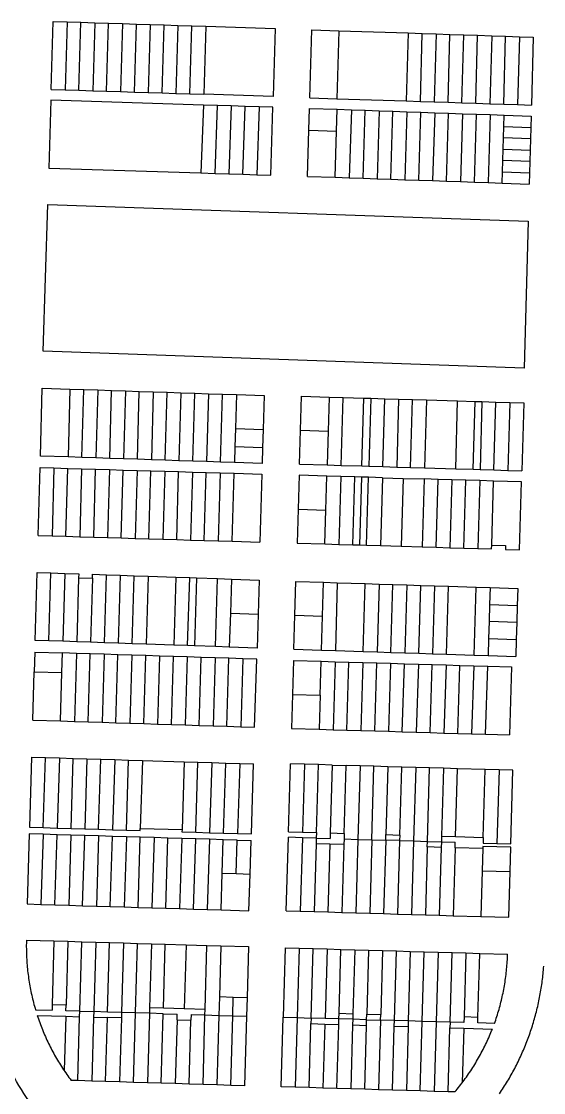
# Model space of a CAD drawing. Header units: inches. Extents: x 486468 to 494399, y 5455955 to 5460553.
# Drawn here: x 493197 to 493483, y 5458121 to 5458707 of the extents above; entities that cross this region are included whole.
import ezdxf

# ---------------------------------------------------------------- set-up
doc = ezdxf.new("R2010")
doc.units = ezdxf.units.IN
doc.header["$MEASUREMENT"] = 0
doc.layers.add('ParcelLines', color=10, linetype='Continuous')

msp = doc.modelspace()

# ---------------------------------------------------------------- linework, layer by layer
at = {"layer": 'ParcelLines', "color": 1}
for p, q in [((493213.112, 5458670.26), (493214.213, 5458707.461)), ((493214.213, 5458707.461), (493221.813, 5458707.221)), ((493221.813, 5458707.221), (493220.712, 5458670.021)), ((493221.813, 5458707.221), (493229.413, 5458706.971)), ((493228.312, 5458669.771), (493229.413, 5458706.971)), ((493229.413, 5458706.971), (493237.013, 5458706.731)), ((493237.013, 5458706.731), (493235.912, 5458669.531)), ((493237.013, 5458706.731), (493244.613, 5458706.481)), ((493243.512, 5458669.281), (493244.613, 5458706.481)), ((493244.613, 5458706.481), (493252.213, 5458706.241)), ((493252.213, 5458706.241), (493251.112, 5458669.041)), ((493252.213, 5458706.241), (493259.813, 5458705.991)), ((493258.713, 5458668.791), (493259.813, 5458705.991)), ((493259.813, 5458705.991), (493267.413, 5458705.751)), ((493267.413, 5458705.751), (493266.313, 5458668.551)), ((493267.413, 5458705.751), (493275.013, 5458705.512)), ((493273.913, 5458668.312), (493275.013, 5458705.512)), ((493275.013, 5458705.512), (493282.613, 5458705.262)), ((493282.613, 5458705.262), (493281.513, 5458668.072)), ((493282.613, 5458705.262), (493290.213, 5458705.022)), ((493289.113, 5458667.832), (493290.213, 5458705.022)), ((493290.213, 5458705.022), (493297.813, 5458704.782)), ((493297.813, 5458704.782), (493296.713, 5458667.582)), ((493297.813, 5458704.782), (493335.813, 5458703.562)), ((493335.813, 5458703.562), (493334.713, 5458666.362)), ((493354.913, 5458665.663), (493356.013, 5458702.863)), ((493356.013, 5458702.863), (493370.713, 5458702.383)), ((493370.713, 5458702.383), (493369.713, 5458665.173)), ((493370.713, 5458702.383), (493408.813, 5458701.124)), ((493408.813, 5458701.124), (493407.714, 5458663.923)), ((493408.813, 5458701.124), (493416.413, 5458700.875)), ((493415.414, 5458663.673), (493416.413, 5458700.875)), ((493416.413, 5458700.875), (493424.013, 5458700.625)), ((493424.013, 5458700.625), (493423.014, 5458663.424)), ((493424.013, 5458700.625), (493431.613, 5458700.375)), ((493430.614, 5458663.175), (493431.613, 5458700.375)), ((493431.613, 5458700.375), (493439.213, 5458700.125)), ((493438.214, 5458662.925), (493439.213, 5458700.125)), ((493439.213, 5458700.125), (493446.813, 5458699.875)), ((493445.814, 5458662.665), (493446.813, 5458699.875)), ((493446.813, 5458699.875), (493454.513, 5458699.615)), ((493454.513, 5458699.615), (493453.414, 5458662.415)), ((493454.513, 5458699.615), (493462.113, 5458699.365)), ((493461.114, 5458662.165), (493462.113, 5458699.365)), ((493462.113, 5458699.365), (493469.713, 5458699.115)), ((493469.713, 5458699.115), (493468.714, 5458661.915)), ((493469.713, 5458699.115), (493477.313, 5458698.865)), ((493477.313, 5458698.865), (493476.314, 5458661.665)), ((493213.112, 5458670.26), (493220.712, 5458670.021)), ((493220.712, 5458670.021), (493228.312, 5458669.771)), ((493228.312, 5458669.771), (493235.912, 5458669.531)), ((493235.912, 5458669.531), (493243.512, 5458669.281)), ((493243.512, 5458669.281), (493251.112, 5458669.041)), ((493251.112, 5458669.041), (493258.713, 5458668.791)), ((493258.713, 5458668.791), (493266.313, 5458668.551)), ((493266.313, 5458668.551), (493273.913, 5458668.312)), ((493273.913, 5458668.312), (493281.513, 5458668.072)), ((493281.513, 5458668.072), (493289.113, 5458667.832)), ((493289.113, 5458667.832), (493296.713, 5458667.582)), ((493334.713, 5458666.362), (493296.713, 5458667.582)), ((493212.912, 5458664.36), (493211.813, 5458627.16)), ((493296.513, 5458661.682), (493212.912, 5458664.36)), ((493296.513, 5458661.682), (493295.214, 5458624.562)), ((493304.213, 5458661.432), (493296.513, 5458661.682)), ((493302.914, 5458624.302), (493304.213, 5458661.432)), ((493311.813, 5458661.192), (493304.213, 5458661.432)), ((493311.813, 5458661.192), (493310.514, 5458624.042)), ((493319.413, 5458660.952), (493311.813, 5458661.192)), ((493354.913, 5458665.663), (493369.713, 5458665.173)), ((493369.713, 5458665.173), (493407.714, 5458663.923)), ((493407.714, 5458663.923), (493415.414, 5458663.673)), ((493415.414, 5458663.673), (493423.014, 5458663.424)), ((493423.014, 5458663.424), (493430.614, 5458663.175)), ((493430.614, 5458663.175), (493438.214, 5458662.925)), ((493438.214, 5458662.925), (493445.814, 5458662.665)), ((493445.814, 5458662.665), (493453.414, 5458662.415)), ((493453.414, 5458662.415), (493461.114, 5458662.165)), ((493461.114, 5458662.165), (493468.714, 5458661.915)), ((493468.714, 5458661.915), (493476.314, 5458661.665)), ((493318.214, 5458623.782), (493319.413, 5458660.952)), ((493327.013, 5458660.702), (493319.413, 5458660.952)), ((493327.013, 5458660.702), (493325.814, 5458623.522)), ((493334.613, 5458660.462), (493327.013, 5458660.702)), ((493333.514, 5458623.262), (493334.613, 5458660.462)), ((493354.362, 5458647.971), (493354.713, 5458659.863)), ((493354.713, 5458659.863), (493369.914, 5458659.343)), ((493369.562, 5458647.451), (493369.914, 5458659.343)), ((493369.914, 5458659.343), (493377.614, 5458659.073)), ((493377.614, 5458659.073), (493376.414, 5458621.873)), ((493377.614, 5458659.073), (493385.214, 5458658.803)), ((493384.114, 5458621.613), (493385.214, 5458658.803)), ((493385.214, 5458658.803), (493392.814, 5458658.543)), ((493392.814, 5458658.543), (493391.714, 5458621.353)), ((493392.814, 5458658.543), (493400.414, 5458658.283)), ((493399.314, 5458621.083), (493400.414, 5458658.283)), ((493400.414, 5458658.283), (493408.014, 5458658.013)), ((493408.014, 5458658.013), (493406.914, 5458620.823)), ((493408.014, 5458658.013), (493415.614, 5458657.753)), ((493414.514, 5458620.553), (493415.614, 5458657.753)), ((493415.614, 5458657.753), (493423.314, 5458657.484)), ((493423.314, 5458657.484), (493422.114, 5458620.293)), ((493423.314, 5458657.484), (493430.914, 5458657.224)), ((493429.814, 5458620.024), (493430.914, 5458657.224)), ((493430.914, 5458657.224), (493438.514, 5458656.965)), ((493438.514, 5458656.965), (493437.414, 5458619.765)), ((493438.514, 5458656.965), (493446.114, 5458656.705)), ((493445.014, 5458619.505), (493446.114, 5458656.705)), ((493446.114, 5458656.705), (493453.714, 5458656.445)), ((493453.714, 5458656.445), (493452.614, 5458619.245)), ((493453.714, 5458656.445), (493461.314, 5458656.185)), ((493461.134, 5458649.965), (493461.314, 5458656.185)), ((493461.314, 5458656.185), (493476.114, 5458655.665)), ((493476.114, 5458655.665), (493475.944, 5458649.465)), ((493460.954, 5458643.765), (493461.134, 5458649.965)), ((493461.134, 5458649.965), (493475.944, 5458649.465)), ((493475.944, 5458649.465), (493475.784, 5458643.265)), ((493353.614, 5458622.663), (493354.362, 5458647.971)), ((493354.362, 5458647.971), (493369.562, 5458647.451)), ((493368.814, 5458622.143), (493369.562, 5458647.451)), ((493460.764, 5458637.565), (493460.954, 5458643.765)), ((493475.784, 5458643.265), (493460.954, 5458643.765)), ((493475.784, 5458643.265), (493475.614, 5458637.065)), ((493460.584, 5458631.365), (493460.764, 5458637.565)), ((493460.764, 5458637.565), (493475.614, 5458637.065)), ((493475.614, 5458637.065), (493475.445, 5458630.865)), ((493211.813, 5458627.16), (493295.214, 5458624.562)), ((493460.394, 5458625.165), (493460.584, 5458631.365)), ((493475.445, 5458630.865), (493460.584, 5458631.365)), ((493475.445, 5458630.865), (493475.285, 5458624.665)), ((493295.214, 5458624.562), (493302.914, 5458624.302)), ((493302.914, 5458624.302), (493310.514, 5458624.042)), ((493310.514, 5458624.042), (493318.214, 5458623.782)), ((493318.214, 5458623.782), (493325.814, 5458623.522)), ((493325.814, 5458623.522), (493333.514, 5458623.262)), ((493353.614, 5458622.663), (493368.814, 5458622.143)), ((493368.814, 5458622.143), (493376.414, 5458621.873)), ((493376.414, 5458621.873), (493384.114, 5458621.613)), ((493384.114, 5458621.613), (493391.714, 5458621.353)), ((493391.714, 5458621.353), (493399.314, 5458621.083)), ((493399.314, 5458621.083), (493406.914, 5458620.823)), ((493406.914, 5458620.823), (493414.514, 5458620.553)), ((493414.514, 5458620.553), (493422.114, 5458620.293)), ((493422.114, 5458620.293), (493429.814, 5458620.024)), ((493429.814, 5458620.024), (493437.414, 5458619.765)), ((493460.215, 5458618.985), (493460.394, 5458625.165)), ((493460.394, 5458625.165), (493475.285, 5458624.665)), ((493475.285, 5458624.665), (493475.115, 5458618.465)), ((493437.414, 5458619.765), (493445.014, 5458619.505)), ((493445.014, 5458619.505), (493452.614, 5458619.245)), ((493452.614, 5458619.245), (493460.215, 5458618.985)), ((493460.215, 5458618.985), (493475.115, 5458618.465)), ((493208.815, 5458526.961), (493211.213, 5458607.16)), ((493211.213, 5458607.16), (493474.516, 5458598.165)), ((493474.516, 5458598.165), (493472.217, 5458517.565)), ((493472.217, 5458517.565), (493208.815, 5458526.961)), ((493207.216, 5458469.561), (493208.215, 5458506.761)), ((493208.215, 5458506.761), (493223.415, 5458506.251)), ((493223.415, 5458506.251), (493222.416, 5458469.051)), ((493223.415, 5458506.251), (493231.015, 5458505.991)), ((493230.016, 5458468.791), (493231.015, 5458505.991)), ((493231.015, 5458505.991), (493238.615, 5458505.741)), ((493238.615, 5458505.741), (493237.616, 5458468.541)), ((493238.615, 5458505.741), (493246.215, 5458505.481)), ((493245.216, 5458468.281), (493246.215, 5458505.481)), ((493246.215, 5458505.481), (493253.816, 5458505.221)), ((493253.816, 5458505.221), (493252.816, 5458468.021)), ((493253.816, 5458505.221), (493261.416, 5458504.961)), ((493260.416, 5458467.761), (493261.416, 5458504.961)), ((493261.416, 5458504.961), (493269.016, 5458504.711)), ((493269.016, 5458504.711), (493268.016, 5458467.511)), ((493269.016, 5458504.711), (493276.616, 5458504.451)), ((493275.516, 5458467.261), (493276.616, 5458504.451)), ((493276.616, 5458504.451), (493284.216, 5458504.191)), ((493284.216, 5458504.191), (493283.116, 5458467.001)), ((493284.216, 5458504.191), (493291.816, 5458503.942)), ((493290.716, 5458466.752), (493291.816, 5458503.942)), ((493291.816, 5458503.942), (493299.416, 5458503.682)), ((493299.416, 5458503.682), (493298.316, 5458466.492)), ((493299.416, 5458503.682), (493307.016, 5458503.432)), ((493305.916, 5458466.232), (493307.016, 5458503.432)), ((493307.016, 5458503.432), (493314.616, 5458503.172)), ((493314.616, 5458503.172), (493314.066, 5458484.562)), ((493314.616, 5458503.172), (493329.816, 5458502.662)), ((493329.816, 5458502.662), (493329.266, 5458484.062)), ((493349.705, 5458483.71), (493350.248, 5458502.286)), ((493350.248, 5458502.286), (493365.471, 5458501.831)), ((493365.471, 5458501.831), (493364.929, 5458483.255)), ((493365.471, 5458501.831), (493373.083, 5458501.604)), ((493371.999, 5458464.45), (493373.083, 5458501.604)), ((493373.083, 5458501.604), (493384.501, 5458501.263)), ((493383.417, 5458464.108), (493384.501, 5458501.263)), ((493384.501, 5458501.263), (493388.307, 5458501.149)), ((493388.307, 5458501.149), (493387.223, 5458463.994)), ((493388.307, 5458501.149), (493395.918, 5458500.922)), ((493394.835, 5458463.765), (493395.918, 5458500.922)), ((493395.918, 5458500.922), (493403.53, 5458500.694)), ((493403.53, 5458500.694), (493402.447, 5458463.537)), ((493403.53, 5458500.694), (493411.142, 5458500.467)), ((493410.059, 5458463.309), (493411.142, 5458500.467)), ((493411.142, 5458500.467), (493418.753, 5458500.239)), ((493418.753, 5458500.239), (493417.672, 5458463.081)), ((493418.753, 5458500.239), (493435.852, 5458499.729)), ((493434.799, 5458462.567), (493435.852, 5458499.729)), ((493435.852, 5458499.729), (493445.395, 5458499.444)), ((493444.314, 5458462.282), (493445.395, 5458499.444)), ((493445.395, 5458499.444), (493449.2, 5458499.33)), ((493449.2, 5458499.33), (493448.12, 5458462.168)), ((493449.2, 5458499.33), (493456.812, 5458499.102)), ((493455.732, 5458461.94), (493456.812, 5458499.102)), ((493456.812, 5458499.102), (493464.424, 5458498.875)), ((493464.424, 5458498.875), (493463.344, 5458461.711)), ((493464.424, 5458498.875), (493472.035, 5458498.648)), ((493472.035, 5458498.648), (493470.956, 5458461.483)), ((493314.066, 5458484.562), (493313.771, 5458474.601)), ((493314.066, 5458484.562), (493329.266, 5458484.062)), ((493329.266, 5458484.062), (493328.972, 5458474.106)), ((493349.163, 5458465.135), (493349.705, 5458483.71)), ((493349.705, 5458483.71), (493364.929, 5458483.255)), ((493364.929, 5458483.255), (493364.387, 5458464.678)), ((493313.771, 5458474.601), (493313.516, 5458465.972)), ((493328.972, 5458474.106), (493313.771, 5458474.601)), ((493328.972, 5458474.106), (493328.716, 5458465.462)), ((493222.416, 5458469.051), (493207.216, 5458469.561)), ((493230.016, 5458468.791), (493222.416, 5458469.051)), ((493237.616, 5458468.541), (493230.016, 5458468.791)), ((493245.216, 5458468.281), (493237.616, 5458468.541)), ((493252.816, 5458468.021), (493245.216, 5458468.281)), ((493260.416, 5458467.761), (493252.816, 5458468.021)), ((493268.016, 5458467.511), (493260.416, 5458467.761)), ((493206.017, 5458426.061), (493207.016, 5458463.261)), ((493207.016, 5458463.261), (493214.616, 5458463.031)), ((493214.616, 5458463.031), (493213.617, 5458425.841)), ((493214.616, 5458463.031), (493222.216, 5458462.801)), ((493221.217, 5458425.611), (493222.216, 5458462.801)), ((493222.216, 5458462.801), (493229.816, 5458462.581)), ((493229.816, 5458462.581), (493228.816, 5458425.381)), ((493229.816, 5458462.581), (493237.416, 5458462.361)), ((493236.416, 5458425.161), (493237.416, 5458462.361)), ((493237.416, 5458462.361), (493245.016, 5458462.131)), ((493245.016, 5458462.131), (493243.916, 5458424.941)), ((493245.016, 5458462.131), (493252.616, 5458461.901)), ((493251.517, 5458424.711), (493252.616, 5458461.901)), ((493252.616, 5458461.901), (493260.216, 5458461.681)), ((493275.516, 5458467.261), (493268.016, 5458467.511)), ((493283.116, 5458467.001), (493275.516, 5458467.261)), ((493290.716, 5458466.752), (493283.116, 5458467.001)), ((493298.316, 5458466.492), (493290.716, 5458466.752)), ((493305.916, 5458466.232), (493298.316, 5458466.492)), ((493313.516, 5458465.972), (493305.916, 5458466.232)), ((493328.716, 5458465.462), (493313.516, 5458465.972)), ((493349.163, 5458465.135), (493364.387, 5458464.678)), ((493364.387, 5458464.678), (493371.999, 5458464.45)), ((493371.999, 5458464.45), (493383.417, 5458464.108)), ((493383.417, 5458464.108), (493387.223, 5458463.994)), ((493387.223, 5458463.994), (493394.835, 5458463.765)), ((493394.835, 5458463.765), (493402.447, 5458463.537)), ((493402.447, 5458463.537), (493410.059, 5458463.309)), ((493410.059, 5458463.309), (493417.672, 5458463.081)), ((493417.672, 5458463.081), (493434.799, 5458462.567)), ((493434.799, 5458462.567), (493444.314, 5458462.282)), ((493444.314, 5458462.282), (493448.12, 5458462.168)), ((493448.12, 5458462.168), (493455.732, 5458461.94)), ((493455.732, 5458461.94), (493463.344, 5458461.711)), ((493463.344, 5458461.711), (493470.956, 5458461.483)), ((493260.216, 5458461.681), (493259.117, 5458424.491)), ((493260.216, 5458461.681), (493267.816, 5458461.461)), ((493266.717, 5458424.261), (493267.816, 5458461.461)), ((493267.816, 5458461.461), (493275.316, 5458461.241)), ((493275.316, 5458461.241), (493274.317, 5458424.041)), ((493275.316, 5458461.241), (493282.916, 5458461.011)), ((493281.917, 5458423.811), (493282.916, 5458461.011)), ((493282.916, 5458461.011), (493290.516, 5458460.782)), ((493290.516, 5458460.782), (493289.517, 5458423.581)), ((493290.516, 5458460.782), (493298.116, 5458460.562)), ((493297.017, 5458423.362), (493298.116, 5458460.562)), ((493298.116, 5458460.562), (493305.716, 5458460.342)), ((493305.716, 5458460.342), (493304.617, 5458423.142)), ((493305.716, 5458460.342), (493313.316, 5458460.112)), ((493312.217, 5458422.912), (493313.316, 5458460.112)), ((493313.316, 5458460.112), (493328.517, 5458459.662)), ((493328.517, 5458459.662), (493327.417, 5458422.462)), ((493348.985, 5458459.044), (493348.442, 5458440.468)), ((493364.209, 5458458.587), (493348.985, 5458459.044)), ((493363.667, 5458440.011), (493364.209, 5458458.587)), ((493371.821, 5458458.359), (493364.209, 5458458.587)), ((493371.821, 5458458.359), (493370.737, 5458421.205)), ((493379.433, 5458458.131), (493371.821, 5458458.359)), ((493378.349, 5458420.976), (493379.433, 5458458.131)), ((493383.239, 5458458.017), (493379.433, 5458458.131)), ((493383.239, 5458458.017), (493382.156, 5458420.861)), ((493387.046, 5458457.903), (493383.239, 5458458.017)), ((493385.962, 5458420.747), (493387.046, 5458457.903)), ((493394.658, 5458457.674), (493387.046, 5458457.903)), ((493394.658, 5458457.674), (493393.575, 5458420.518)), ((493394.658, 5458457.674), (493406.076, 5458457.332)), ((493406.076, 5458457.332), (493404.994, 5458420.174)), ((493406.076, 5458457.332), (493417.494, 5458456.99)), ((493417.494, 5458456.99), (493416.412, 5458419.831)), ((493425.106, 5458456.761), (493417.494, 5458456.99)), ((493424.025, 5458419.602), (493425.106, 5458456.761)), ((493432.719, 5458456.533), (493425.106, 5458456.761)), ((493432.719, 5458456.533), (493431.638, 5458419.372)), ((493440.331, 5458456.305), (493432.719, 5458456.533)), ((493439.25, 5458419.143), (493440.331, 5458456.305)), ((493447.943, 5458456.077), (493440.331, 5458456.305)), ((493447.943, 5458456.077), (493446.863, 5458418.914)), ((493455.555, 5458455.849), (493447.943, 5458456.077)), ((493454.537, 5458420.817), (493455.555, 5458455.849)), ((493470.779, 5458455.392), (493455.555, 5458455.849)), ((493469.7, 5458418.227), (493470.779, 5458455.392)), ((493348.442, 5458440.468), (493347.899, 5458421.892)), ((493348.442, 5458440.468), (493363.667, 5458440.011)), ((493363.124, 5458421.434), (493363.667, 5458440.011)), ((493206.017, 5458426.061), (493213.617, 5458425.841)), ((493213.617, 5458425.841), (493221.217, 5458425.611)), ((493221.217, 5458425.611), (493228.816, 5458425.381)), ((493228.816, 5458425.381), (493236.416, 5458425.161)), ((493236.416, 5458425.161), (493243.916, 5458424.941)), ((493243.916, 5458424.941), (493251.517, 5458424.711)), ((493251.517, 5458424.711), (493259.117, 5458424.491)), ((493259.117, 5458424.491), (493266.717, 5458424.261)), ((493266.717, 5458424.261), (493274.317, 5458424.041)), ((493274.317, 5458424.041), (493281.917, 5458423.811)), ((493281.917, 5458423.811), (493289.517, 5458423.581)), ((493289.517, 5458423.581), (493297.017, 5458423.362)), ((493297.017, 5458423.362), (493304.617, 5458423.142)), ((493304.617, 5458423.142), (493312.217, 5458422.912)), ((493312.217, 5458422.912), (493327.417, 5458422.462)), ((493347.899, 5458421.892), (493363.124, 5458421.434)), ((493363.124, 5458421.434), (493370.737, 5458421.205)), ((493370.737, 5458421.205), (493378.349, 5458420.976)), ((493378.349, 5458420.976), (493382.156, 5458420.861)), ((493382.156, 5458420.861), (493385.962, 5458420.747)), ((493385.962, 5458420.747), (493393.575, 5458420.518)), ((493454.475, 5458418.685), (493454.537, 5458420.817)), ((493454.537, 5458420.817), (493462.15, 5458420.588)), ((493393.575, 5458420.518), (493404.994, 5458420.174)), ((493404.994, 5458420.174), (493416.412, 5458419.831)), ((493416.412, 5458419.831), (493424.025, 5458419.602)), ((493424.025, 5458419.602), (493431.638, 5458419.372)), ((493431.638, 5458419.372), (493439.25, 5458419.143)), ((493439.25, 5458419.143), (493446.863, 5458418.914)), ((493446.863, 5458418.914), (493454.475, 5458418.685)), ((493462.15, 5458420.588), (493462.088, 5458418.456)), ((493462.088, 5458418.456), (493469.7, 5458418.227)), ((493204.318, 5458368.661), (493205.417, 5458405.861)), ((493205.417, 5458405.861), (493213.017, 5458405.591)), ((493211.918, 5458368.401), (493213.017, 5458405.591)), ((493213.017, 5458405.591), (493220.617, 5458405.331)), ((493220.617, 5458405.331), (493219.518, 5458368.131)), ((493220.617, 5458405.331), (493228.217, 5458405.061)), ((493228.217, 5458405.061), (493228.117, 5458402.961)), ((493235.717, 5458402.661), (493235.817, 5458404.861)), ((493235.817, 5458404.861), (493243.417, 5458404.591)), ((493242.318, 5458367.341), (493243.417, 5458404.591)), ((493243.417, 5458404.591), (493251.017, 5458404.331)), ((493251.017, 5458404.331), (493249.918, 5458367.081)), ((493251.017, 5458404.331), (493258.617, 5458404.061)), ((493257.518, 5458366.821), (493258.617, 5458404.061)), ((493258.617, 5458404.061), (493266.217, 5458403.791)), ((493266.217, 5458403.791), (493265.118, 5458366.561)), ((493266.217, 5458403.791), (493281.417, 5458403.261)), ((493281.417, 5458403.261), (493280.318, 5458366.031)), ((493281.417, 5458403.261), (493289.017, 5458402.991)), ((493228.117, 5458402.961), (493227.118, 5458367.871)), ((493228.117, 5458402.961), (493235.717, 5458402.661)), ((493235.717, 5458402.661), (493234.718, 5458367.611)), ((493287.918, 5458365.771), (493289.017, 5458402.991)), ((493289.017, 5458402.991), (493292.817, 5458402.861)), ((493292.817, 5458402.861), (493291.718, 5458365.641)), ((493292.817, 5458402.861), (493304.317, 5458402.462)), ((493303.118, 5458365.242), (493304.317, 5458402.462)), ((493304.317, 5458402.462), (493311.917, 5458402.192)), ((493311.917, 5458402.192), (493311.318, 5458383.562)), ((493311.917, 5458402.192), (493327.117, 5458401.662)), ((493327.117, 5458401.662), (493326.518, 5458383.062)), ((493346.569, 5458382.363), (493347.118, 5458400.963)), ((493347.118, 5458400.963), (493362.318, 5458400.473)), ((493361.819, 5458381.863), (493362.318, 5458400.473)), ((493362.318, 5458400.473), (493369.918, 5458400.233)), ((493369.918, 5458400.233), (493368.919, 5458363.033)), ((493369.918, 5458400.233), (493385.219, 5458399.744)), ((493384.119, 5458362.543), (493385.219, 5458399.744)), ((493385.219, 5458399.744), (493392.819, 5458399.494)), ((493392.819, 5458399.494), (493391.719, 5458362.304)), ((493392.819, 5458399.494), (493400.419, 5458399.254)), ((493399.319, 5458362.054), (493400.419, 5458399.254)), ((493400.419, 5458399.254), (493408.019, 5458399.004)), ((493408.019, 5458399.004), (493406.919, 5458361.814)), ((493408.019, 5458399.004), (493415.619, 5458398.764)), ((493414.519, 5458361.564), (493415.619, 5458398.764)), ((493415.619, 5458398.764), (493423.219, 5458398.524)), ((493423.219, 5458398.524), (493422.119, 5458361.324)), ((493423.219, 5458398.524), (493430.819, 5458398.274)), ((493429.719, 5458361.084), (493430.819, 5458398.274)), ((493430.819, 5458398.274), (493446.019, 5458397.794)), ((493444.919, 5458360.594), (493446.019, 5458397.794)), ((493446.019, 5458397.794), (493453.619, 5458397.554)), ((493453.619, 5458397.554), (493453.339, 5458388.264)), ((493453.619, 5458397.554), (493468.819, 5458397.064)), ((493468.819, 5458397.064), (493468.539, 5458387.764)), ((493453.339, 5458388.264), (493453.069, 5458378.964)), ((493453.339, 5458388.264), (493468.539, 5458387.764)), ((493468.539, 5458387.764), (493468.269, 5458378.464)), ((493311.318, 5458383.562), (493310.718, 5458364.982)), ((493311.318, 5458383.562), (493326.518, 5458383.062)), ((493326.518, 5458383.062), (493325.919, 5458364.463)), ((493346.019, 5458363.763), (493346.569, 5458382.363)), ((493346.569, 5458382.363), (493361.819, 5458381.863)), ((493361.319, 5458363.273), (493361.819, 5458381.863)), ((493453.069, 5458378.964), (493452.789, 5458369.664)), ((493468.269, 5458378.464), (493453.069, 5458378.964)), ((493468.269, 5458378.464), (493467.999, 5458369.164)), ((493211.918, 5458368.401), (493204.318, 5458368.661)), ((493219.518, 5458368.131), (493211.918, 5458368.401)), ((493227.118, 5458367.871), (493219.518, 5458368.131)), ((493452.789, 5458369.664), (493452.519, 5458360.354)), ((493452.789, 5458369.664), (493467.999, 5458369.164)), ((493467.999, 5458369.164), (493467.72, 5458359.864)), ((493204.118, 5458362.261), (493203.801, 5458351.515)), ((493204.118, 5458362.261), (493219.318, 5458361.781)), ((493234.718, 5458367.611), (493227.118, 5458367.871)), ((493242.318, 5458367.341), (493234.718, 5458367.611)), ((493249.918, 5458367.081), (493242.318, 5458367.341)), ((493257.518, 5458366.821), (493249.918, 5458367.081)), ((493265.118, 5458366.561), (493257.518, 5458366.821)), ((493280.318, 5458366.031), (493265.118, 5458366.561)), ((493287.918, 5458365.771), (493280.318, 5458366.031)), ((493291.718, 5458365.641), (493287.918, 5458365.771)), ((493303.118, 5458365.242), (493291.718, 5458365.641)), ((493310.718, 5458364.982), (493303.118, 5458365.242)), ((493325.919, 5458364.463), (493310.718, 5458364.982)), ((493346.019, 5458363.763), (493361.319, 5458363.273)), ((493361.319, 5458363.273), (493368.919, 5458363.033)), ((493368.919, 5458363.033), (493384.119, 5458362.543)), ((493384.119, 5458362.543), (493391.719, 5458362.304)), ((493391.719, 5458362.304), (493399.319, 5458362.054)), ((493399.319, 5458362.054), (493406.919, 5458361.814)), ((493219, 5458351.03), (493219.318, 5458361.781)), ((493226.918, 5458361.541), (493219.318, 5458361.781)), ((493226.918, 5458361.541), (493225.819, 5458324.331)), ((493234.518, 5458361.291), (493226.918, 5458361.541)), ((493233.418, 5458324.081), (493234.518, 5458361.291)), ((493242.118, 5458361.051), (493234.518, 5458361.291)), ((493242.118, 5458361.051), (493241.018, 5458323.841)), ((493249.718, 5458360.801), (493242.118, 5458361.051)), ((493248.618, 5458323.601), (493249.718, 5458360.801)), ((493257.318, 5458360.561), (493249.718, 5458360.801)), ((493257.318, 5458360.561), (493256.219, 5458323.361)), ((493264.918, 5458360.311), (493257.318, 5458360.561)), ((493263.819, 5458323.111), (493264.918, 5458360.311)), ((493272.518, 5458360.071), (493264.918, 5458360.311)), ((493272.518, 5458360.071), (493271.419, 5458322.871)), ((493280.118, 5458359.821), (493272.518, 5458360.071)), ((493279.019, 5458322.631), (493280.118, 5458359.821)), ((493287.718, 5458359.581), (493280.118, 5458359.821)), ((493287.718, 5458359.581), (493286.619, 5458322.381)), ((493295.318, 5458359.331), (493287.718, 5458359.581)), ((493294.219, 5458322.141), (493295.318, 5458359.331)), ((493302.918, 5458359.092), (493295.318, 5458359.331)), ((493302.918, 5458359.092), (493301.819, 5458321.891)), ((493310.519, 5458358.852), (493302.918, 5458359.092)), ((493309.419, 5458321.653), (493310.519, 5458358.852)), ((493318.219, 5458358.603), (493310.519, 5458358.852)), ((493318.219, 5458358.603), (493317.019, 5458321.403)), ((493325.819, 5458358.363), (493318.219, 5458358.603)), ((493324.619, 5458321.163), (493325.819, 5458358.363)), ((493345.919, 5458357.663), (493345.369, 5458339.063)), ((493345.919, 5458357.663), (493361.119, 5458357.213)), ((493360.569, 5458338.608), (493361.119, 5458357.213)), ((493361.119, 5458357.213), (493368.719, 5458356.993)), ((493368.719, 5458356.993), (493367.619, 5458319.773)), ((493368.719, 5458356.993), (493376.319, 5458356.773)), ((493375.219, 5458319.543), (493376.319, 5458356.773)), ((493376.319, 5458356.773), (493383.919, 5458356.553)), ((493383.919, 5458356.553), (493382.819, 5458319.323)), ((493383.919, 5458356.553), (493391.519, 5458356.334)), ((493390.419, 5458319.093), (493391.519, 5458356.334)), ((493391.519, 5458356.334), (493399.119, 5458356.114)), ((493406.919, 5458361.814), (493414.519, 5458361.564)), ((493414.519, 5458361.564), (493422.119, 5458361.324)), ((493422.119, 5458361.324), (493429.719, 5458361.084)), ((493429.719, 5458361.084), (493444.919, 5458360.594)), ((493444.919, 5458360.594), (493452.519, 5458360.354)), ((493452.519, 5458360.354), (493467.72, 5458359.864)), ((493203.019, 5458325.06), (493203.801, 5458351.515)), ((493203.801, 5458351.515), (493219, 5458351.03)), ((493218.219, 5458324.571), (493219, 5458351.03)), ((493399.119, 5458356.114), (493397.92, 5458318.864)), ((493399.119, 5458356.114), (493406.719, 5458355.884)), ((493405.52, 5458318.634), (493406.719, 5458355.884)), ((493406.719, 5458355.884), (493414.319, 5458355.664)), ((493414.319, 5458355.664), (493413.12, 5458318.404)), ((493414.319, 5458355.664), (493421.919, 5458355.434)), ((493420.72, 5458318.174), (493421.919, 5458355.434)), ((493421.919, 5458355.434), (493429.519, 5458355.214)), ((493429.519, 5458355.214), (493428.32, 5458317.944)), ((493429.519, 5458355.214), (493437.119, 5458354.984)), ((493435.92, 5458317.714), (493437.119, 5458354.984)), ((493437.119, 5458354.984), (493444.719, 5458354.764)), ((493444.719, 5458354.764), (493443.52, 5458317.484)), ((493444.719, 5458354.764), (493452.319, 5458354.544)), ((493451.12, 5458317.254), (493452.319, 5458354.544)), ((493452.319, 5458354.544), (493465.42, 5458354.164)), ((493465.42, 5458354.164), (493464.22, 5458316.864)), ((493345.369, 5458339.063), (493344.819, 5458320.463)), ((493345.369, 5458339.063), (493360.569, 5458338.608)), ((493360.569, 5458338.608), (493360.019, 5458320.003)), ((493203.019, 5458325.06), (493218.219, 5458324.571)), ((493218.219, 5458324.571), (493225.819, 5458324.331)), ((493225.819, 5458324.331), (493233.418, 5458324.081)), ((493233.418, 5458324.081), (493241.018, 5458323.841)), ((493241.018, 5458323.841), (493248.618, 5458323.601)), ((493248.618, 5458323.601), (493256.219, 5458323.361)), ((493256.219, 5458323.361), (493263.819, 5458323.111)), ((493263.819, 5458323.111), (493271.419, 5458322.871)), ((493271.419, 5458322.871), (493279.019, 5458322.631)), ((493279.019, 5458322.631), (493286.619, 5458322.381)), ((493286.619, 5458322.381), (493294.219, 5458322.141)), ((493294.219, 5458322.141), (493301.819, 5458321.891)), ((493301.819, 5458321.891), (493309.419, 5458321.653)), ((493309.419, 5458321.653), (493317.019, 5458321.403)), ((493317.019, 5458321.403), (493324.619, 5458321.163)), ((493344.819, 5458320.463), (493360.019, 5458320.003)), ((493360.019, 5458320.003), (493367.619, 5458319.773)), ((493367.619, 5458319.773), (493375.219, 5458319.543)), ((493375.219, 5458319.543), (493382.819, 5458319.323)), ((493382.819, 5458319.323), (493390.419, 5458319.093)), ((493390.419, 5458319.093), (493397.92, 5458318.864)), ((493397.92, 5458318.864), (493405.52, 5458318.634)), ((493405.52, 5458318.634), (493413.12, 5458318.404)), ((493413.12, 5458318.404), (493420.72, 5458318.174)), ((493420.72, 5458318.174), (493428.32, 5458317.944)), ((493428.32, 5458317.944), (493435.92, 5458317.714)), ((493435.92, 5458317.714), (493443.52, 5458317.484)), ((493443.52, 5458317.484), (493451.12, 5458317.254)), ((493451.12, 5458317.254), (493464.22, 5458316.864)), ((493202.419, 5458304.76), (493201.219, 5458266.36)), ((493202.419, 5458304.76), (493210.019, 5458304.531)), ((493208.819, 5458266.13), (493210.019, 5458304.531)), ((493210.019, 5458304.531), (493217.619, 5458304.301)), ((493217.619, 5458304.301), (493216.419, 5458265.911)), ((493217.619, 5458304.301), (493225.219, 5458304.071)), ((493224.019, 5458265.681), (493225.219, 5458304.071)), ((493225.219, 5458304.071), (493232.719, 5458303.841)), ((493232.719, 5458303.841), (493231.519, 5458265.461)), ((493232.719, 5458303.841), (493240.319, 5458303.601)), ((493239.119, 5458265.241), (493240.319, 5458303.601)), ((493240.319, 5458303.601), (493247.919, 5458303.371)), ((493247.919, 5458303.371), (493246.719, 5458265.011)), ((493247.919, 5458303.371), (493255.519, 5458303.141)), ((493254.319, 5458264.791), (493255.519, 5458303.141)), ((493255.519, 5458303.141), (493263.119, 5458302.911)), ((493263.119, 5458302.911), (493261.919, 5458265.761)), ((493263.119, 5458302.911), (493285.919, 5458302.221)), ((493285.919, 5458302.221), (493284.819, 5458265.061)), ((493285.919, 5458302.221), (493293.519, 5458301.991)), ((493292.319, 5458263.622), (493293.519, 5458301.991)), ((493293.519, 5458301.991), (493301.219, 5458301.752)), ((493301.219, 5458301.752), (493299.919, 5458263.382)), ((493301.219, 5458301.752), (493308.819, 5458301.523)), ((493307.62, 5458263.142), (493308.819, 5458301.523)), ((493308.819, 5458301.523), (493316.419, 5458301.293)), ((493316.419, 5458301.293), (493315.22, 5458262.903)), ((493316.419, 5458301.293), (493324.019, 5458301.063)), ((493322.82, 5458262.663), (493324.019, 5458301.063)), ((493343.228, 5458263.899), (493344.328, 5458301.062)), ((493351.943, 5458300.84), (493344.328, 5458301.062)), ((493351.943, 5458300.84), (493350.846, 5458263.676)), ((493359.559, 5458300.618), (493351.943, 5458300.84)), ((493358.464, 5458263.453), (493359.559, 5458300.618)), ((493367.174, 5458300.397), (493359.559, 5458300.618)), ((493367.174, 5458300.397), (493366.082, 5458263.23)), ((493367.174, 5458300.397), (493374.79, 5458300.175)), ((493373.7, 5458263.006), (493374.79, 5458300.175)), ((493382.405, 5458299.953), (493374.79, 5458300.175)), ((493382.405, 5458299.953), (493381.229, 5458259.738)), ((493390.021, 5458299.731), (493382.405, 5458299.953)), ((493388.847, 5458259.515), (493390.021, 5458299.731)), ((493397.636, 5458299.509), (493390.021, 5458299.731)), ((493397.636, 5458299.509), (493396.554, 5458262.337)), ((493405.252, 5458299.287), (493397.636, 5458299.509)), ((493404.172, 5458262.114), (493405.252, 5458299.287)), ((493412.867, 5458299.066), (493405.252, 5458299.287)), ((493412.867, 5458299.066), (493411.702, 5458258.845)), ((493420.483, 5458298.844), (493412.867, 5458299.066)), ((493419.32, 5458258.622), (493420.483, 5458298.844)), ((493428.098, 5458298.622), (493420.483, 5458298.844)), ((493428.098, 5458298.622), (493427.026, 5458261.444)), ((493435.714, 5458298.4), (493428.098, 5458298.622)), ((493434.644, 5458261.221), (493435.714, 5458298.4)), ((493450.945, 5458297.956), (493435.714, 5458298.4)), ((493449.88, 5458260.774), (493450.945, 5458297.956)), ((493458.561, 5458297.734), (493450.945, 5458297.956)), ((493458.561, 5458297.734), (493457.411, 5458257.506)), ((493466.176, 5458297.513), (493458.561, 5458297.734)), ((493465.03, 5458257.282), (493466.176, 5458297.513)), ((493201.119, 5458262.76), (493199.92, 5458224.36)), ((493208.719, 5458262.53), (493201.119, 5458262.76)), ((493201.219, 5458266.36), (493208.819, 5458266.13)), ((493208.719, 5458262.53), (493207.52, 5458224.13)), ((493216.319, 5458262.291), (493208.719, 5458262.53)), ((493208.819, 5458266.13), (493216.419, 5458265.911)), ((493216.419, 5458265.911), (493224.019, 5458265.681)), ((493224.019, 5458265.681), (493231.519, 5458265.461)), ((493231.519, 5458265.461), (493239.119, 5458265.241)), ((493239.119, 5458265.241), (493246.719, 5458265.011)), ((493246.719, 5458265.011), (493254.319, 5458264.791)), ((493254.319, 5458264.791), (493261.919, 5458264.561)), ((493261.919, 5458265.761), (493284.819, 5458265.061)), ((493261.919, 5458264.561), (493261.919, 5458265.761)), ((493284.819, 5458265.061), (493284.719, 5458263.861)), ((493284.719, 5458263.861), (493292.319, 5458263.622)), ((493292.319, 5458263.622), (493299.919, 5458263.382)), ((493299.919, 5458263.382), (493307.62, 5458263.142)), ((493307.62, 5458263.142), (493315.22, 5458262.903)), ((493315.22, 5458262.903), (493322.82, 5458262.663)), ((493343.228, 5458263.899), (493350.846, 5458263.676)), ((493350.846, 5458263.676), (493358.464, 5458263.453)), ((493358.464, 5458263.453), (493358.375, 5458260.407)), ((493366.082, 5458263.23), (493365.993, 5458260.184)), ((493366.082, 5458263.23), (493373.7, 5458263.006)), ((493373.7, 5458263.006), (493373.611, 5458259.961)), ((493396.466, 5458259.291), (493396.554, 5458262.337)), ((493396.554, 5458262.337), (493404.172, 5458262.114)), ((493215.12, 5458223.901), (493216.319, 5458262.291)), ((493223.919, 5458262.061), (493216.319, 5458262.291)), ((493223.919, 5458262.061), (493222.72, 5458223.671)), ((493231.519, 5458261.831), (493223.919, 5458262.061)), ((493230.32, 5458223.431), (493231.519, 5458261.831)), ((493239.119, 5458261.601), (493231.519, 5458261.831)), ((493239.119, 5458261.601), (493237.92, 5458223.201)), ((493246.719, 5458261.371), (493239.119, 5458261.601)), ((493245.52, 5458222.971), (493246.719, 5458261.371)), ((493254.319, 5458261.141), (493246.719, 5458261.371)), ((493254.319, 5458261.141), (493253.121, 5458222.741)), ((493261.919, 5458260.901), (493254.319, 5458261.141)), ((493260.721, 5458222.511), (493261.919, 5458260.901)), ((493269.519, 5458260.671), (493261.919, 5458260.901)), ((493269.519, 5458260.671), (493268.321, 5458222.281)), ((493277.119, 5458260.441), (493269.519, 5458260.671)), ((493275.921, 5458222.051), (493277.119, 5458260.441)), ((493284.719, 5458260.211), (493277.119, 5458260.441)), ((493284.719, 5458260.211), (493283.521, 5458221.822)), ((493292.319, 5458259.982), (493284.719, 5458260.211)), ((493291.121, 5458221.582), (493292.319, 5458259.982)), ((493299.92, 5458259.752), (493292.319, 5458259.982)), ((493299.92, 5458259.752), (493298.621, 5458221.362)), ((493307.42, 5458259.522), (493299.92, 5458259.752)), ((493306.85, 5458241.231), (493307.42, 5458259.522)), ((493315.07, 5458259.292), (493307.42, 5458259.522)), ((493314.499, 5458240.996), (493315.07, 5458259.292)), ((493315.07, 5458259.292), (493322.72, 5458259.063)), ((493322.148, 5458240.762), (493322.72, 5458259.063)), ((493341.949, 5458220.645), (493343.138, 5458260.854)), ((493350.756, 5458260.631), (493343.138, 5458260.854)), ((493350.756, 5458260.631), (493349.57, 5458220.421)), ((493358.375, 5458260.407), (493350.756, 5458260.631)), ((493358.285, 5458257.362), (493357.19, 5458220.196)), ((493358.375, 5458260.407), (493358.285, 5458257.362)), ((493365.903, 5458257.139), (493358.285, 5458257.362)), ((493358.375, 5458260.407), (493365.993, 5458260.184)), ((493365.903, 5458257.139), (493364.811, 5458219.972)), ((493373.522, 5458256.915), (493365.903, 5458257.139)), ((493373.522, 5458256.915), (493372.432, 5458219.747)), ((493373.611, 5458259.961), (493373.522, 5458256.915)), ((493373.611, 5458259.961), (493381.229, 5458259.738)), ((493381.229, 5458259.738), (493380.053, 5458219.523)), ((493381.229, 5458259.738), (493388.847, 5458259.515)), ((493388.847, 5458259.515), (493387.674, 5458219.298)), ((493388.847, 5458259.515), (493396.466, 5458259.291)), ((493396.466, 5458259.291), (493395.295, 5458219.073)), ((493404.084, 5458259.068), (493396.466, 5458259.291)), ((493404.084, 5458259.068), (493402.916, 5458218.849)), ((493404.172, 5458262.114), (493404.084, 5458259.068)), ((493404.084, 5458259.068), (493411.702, 5458258.845)), ((493411.702, 5458258.845), (493410.537, 5458218.624)), ((493411.702, 5458258.845), (493419.32, 5458258.622)), ((493419.232, 5458255.576), (493419.32, 5458258.622)), ((493419.32, 5458258.622), (493426.939, 5458258.399)), ((493426.939, 5458258.399), (493426.851, 5458255.353)), ((493427.026, 5458261.444), (493426.939, 5458258.399)), ((493426.939, 5458258.399), (493434.557, 5458258.175)), ((493427.026, 5458261.444), (493434.644, 5458261.221)), ((493434.469, 5458255.13), (493434.557, 5458258.175)), ((493434.644, 5458261.221), (493449.88, 5458260.774)), ((493449.88, 5458260.774), (493449.793, 5458257.729)), ((493449.793, 5458257.729), (493457.411, 5458257.506)), ((493457.411, 5458257.506), (493465.03, 5458257.282)), ((493419.232, 5458255.576), (493418.158, 5458218.4)), ((493426.851, 5458255.353), (493419.232, 5458255.576)), ((493426.851, 5458255.353), (493425.779, 5458218.175)), ((493434.469, 5458255.13), (493433.399, 5458217.951)), ((493449.706, 5458254.683), (493434.469, 5458255.13)), ((493449.706, 5458254.683), (493449.357, 5458242.492)), ((493449.741, 5458255.902), (493449.706, 5458254.683)), ((493464.978, 5458255.455), (493449.741, 5458255.902)), ((493464.595, 5458242.045), (493464.978, 5458255.455)), ((493306.221, 5458221.132), (493306.85, 5458241.231)), ((493306.85, 5458241.231), (493314.499, 5458240.996)), ((493314.499, 5458240.996), (493322.148, 5458240.762)), ((493321.521, 5458220.663), (493322.148, 5458240.762)), ((493449.357, 5458242.492), (493448.641, 5458217.502)), ((493449.357, 5458242.492), (493464.595, 5458242.045)), ((493463.883, 5458217.052), (493464.595, 5458242.045)), ((493199.92, 5458224.36), (493207.52, 5458224.13)), ((493207.52, 5458224.13), (493215.12, 5458223.901)), ((493215.12, 5458223.901), (493222.72, 5458223.671)), ((493222.72, 5458223.671), (493230.32, 5458223.431)), ((493230.32, 5458223.431), (493237.92, 5458223.201)), ((493237.92, 5458223.201), (493245.52, 5458222.971)), ((493245.52, 5458222.971), (493253.121, 5458222.741)), ((493253.121, 5458222.741), (493260.721, 5458222.511)), ((493260.721, 5458222.511), (493268.321, 5458222.281)), ((493268.321, 5458222.281), (493275.921, 5458222.051)), ((493275.921, 5458222.051), (493283.521, 5458221.822)), ((493283.521, 5458221.822), (493291.121, 5458221.582)), ((493291.121, 5458221.582), (493298.621, 5458221.362)), ((493298.621, 5458221.362), (493306.221, 5458221.132)), ((493306.221, 5458221.132), (493321.521, 5458220.663)), ((493341.949, 5458220.645), (493349.57, 5458220.421)), ((493349.57, 5458220.421), (493357.19, 5458220.196)), ((493357.19, 5458220.196), (493364.811, 5458219.972)), ((493364.811, 5458219.972), (493372.432, 5458219.747)), ((493372.432, 5458219.747), (493380.053, 5458219.523)), ((493380.053, 5458219.523), (493387.674, 5458219.298)), ((493387.674, 5458219.298), (493395.295, 5458219.073)), ((493395.295, 5458219.073), (493402.916, 5458218.849)), ((493402.916, 5458218.849), (493410.537, 5458218.624)), ((493410.537, 5458218.624), (493418.158, 5458218.4)), ((493418.158, 5458218.4), (493425.779, 5458218.175)), ((493425.779, 5458218.175), (493433.399, 5458217.951)), ((493433.399, 5458217.951), (493448.641, 5458217.502)), ((493448.641, 5458217.502), (493463.883, 5458217.052)), ((493199.571, 5458204.61), (493214.671, 5458204.161)), ((493214.671, 5458204.161), (493213.671, 5458169.21)), ((493214.671, 5458204.161), (493222.321, 5458203.931)), ((493222.321, 5458203.931), (493221.321, 5458168.961)), ((493222.321, 5458203.931), (493229.921, 5458203.711)), ((493228.821, 5458165.661), (493229.921, 5458203.711)), ((493229.921, 5458203.711), (493237.521, 5458203.491)), ((493237.521, 5458203.491), (493236.471, 5458165.461)), ((493237.521, 5458203.491), (493245.171, 5458203.261)), ((493244.071, 5458165.211), (493245.171, 5458203.261)), ((493245.171, 5458203.261), (493252.771, 5458203.041)), ((493252.771, 5458203.041), (493251.671, 5458164.991)), ((493252.771, 5458203.041), (493260.371, 5458202.811)), ((493259.321, 5458164.761), (493260.371, 5458202.811)), ((493260.371, 5458202.811), (493268.021, 5458202.581)), ((493268.021, 5458202.581), (493267.009, 5458167.589)), ((493268.021, 5458202.581), (493275.621, 5458202.361)), ((493274.621, 5458167.362), (493275.621, 5458202.361)), ((493275.621, 5458202.361), (493287.021, 5458202.032)), ((493287.021, 5458202.032), (493286.021, 5458167.012)), ((493287.021, 5458202.032), (493298.471, 5458201.692)), ((493297.471, 5458166.662), (493298.471, 5458201.692)), ((493298.471, 5458201.692), (493306.071, 5458201.462)), ((493306.071, 5458201.462), (493305.301, 5458173.462)), ((493306.071, 5458201.462), (493321.321, 5458201.013)), ((493321.321, 5458201.013), (493320.512, 5458173.012)), ((493341.421, 5458200.413), (493340.302, 5458162.363)), ((493341.421, 5458200.413), (493349.022, 5458200.193)), ((493349.022, 5458200.193), (493347.922, 5458162.133)), ((493349.022, 5458200.193), (493356.672, 5458199.963)), ((493355.522, 5458161.913), (493356.672, 5458199.963)), ((493356.672, 5458199.963), (493364.272, 5458199.743)), ((493364.272, 5458199.743), (493363.172, 5458161.683)), ((493364.272, 5458199.743), (493371.872, 5458199.523)), ((493370.86, 5458164.513), (493371.872, 5458199.523)), ((493371.872, 5458199.523), (493379.472, 5458199.303)), ((493379.472, 5458199.303), (493378.46, 5458164.29)), ((493379.472, 5458199.303), (493387.072, 5458199.083)), ((493387.072, 5458199.083), (493386.06, 5458164.068)), ((493387.072, 5458199.083), (493394.722, 5458198.863)), ((493394.722, 5458198.863), (493393.71, 5458163.843)), ((493394.722, 5458198.863), (493402.322, 5458198.633)), ((493401.222, 5458160.563), (493402.322, 5458198.633)), ((493402.322, 5458198.633), (493409.922, 5458198.413)), ((493409.922, 5458198.413), (493408.822, 5458160.343)), ((493409.922, 5458198.413), (493417.522, 5458198.193)), ((493416.423, 5458160.113), (493417.522, 5458198.193)), ((493417.522, 5458198.193), (493425.172, 5458197.974)), ((493425.172, 5458197.974), (493424.073, 5458159.883)), ((493425.172, 5458197.974), (493432.772, 5458197.754)), ((493431.673, 5458159.663), (493432.772, 5458197.754)), ((493432.772, 5458197.754), (493440.372, 5458197.524)), ((493440.372, 5458197.524), (493439.374, 5458162.503)), ((493440.372, 5458197.524), (493447.972, 5458197.304)), ((493446.973, 5458162.28), (493447.972, 5458197.304)), ((493447.972, 5458197.304), (493463.222, 5458196.864)), ((493213.671, 5458169.21), (493213.621, 5458166.16)), ((493221.321, 5458168.961), (493213.671, 5458169.21)), ((493221.221, 5458165.911), (493221.321, 5458168.961)), ((493305.301, 5458173.462), (493305.022, 5458163.382)), ((493312.922, 5458173.232), (493305.301, 5458173.462)), ((493312.622, 5458163.142), (493312.922, 5458173.232)), ((493320.512, 5458173.012), (493312.922, 5458173.232)), ((493320.512, 5458173.012), (493320.222, 5458162.912)), ((493204.571, 5458166.41), (493213.621, 5458166.16)), ((493205.521, 5458163.36), (493221.121, 5458162.861)), ((493221.121, 5458162.861), (493220.271, 5458133.121)), ((493221.121, 5458162.861), (493228.721, 5458162.611)), ((493228.821, 5458165.661), (493221.221, 5458165.911)), ((493228.721, 5458162.611), (493228.821, 5458165.661)), ((493228.821, 5458165.661), (493236.471, 5458165.461)), ((493236.471, 5458165.461), (493236.371, 5458162.411)), ((493244.071, 5458165.211), (493236.471, 5458165.461)), ((493251.671, 5458164.991), (493244.071, 5458165.211)), ((493251.671, 5458164.991), (493251.587, 5458161.946)), ((493259.321, 5458164.761), (493251.671, 5458164.991)), ((493258.222, 5458126.711), (493259.321, 5458164.761)), ((493266.921, 5458164.531), (493259.321, 5458164.761)), ((493266.921, 5458164.531), (493265.822, 5458126.472)), ((493267.009, 5458167.589), (493266.921, 5458164.531)), ((493274.521, 5458164.312), (493266.921, 5458164.531)), ((493274.621, 5458167.362), (493267.009, 5458167.589)), ((493273.472, 5458126.232), (493274.521, 5458164.312)), ((493274.521, 5458164.312), (493282.171, 5458164.082)), ((493286.021, 5458167.012), (493274.621, 5458167.362)), ((493282.083, 5458161.021), (493282.171, 5458164.082)), ((493297.471, 5458166.662), (493286.021, 5458167.012)), ((493289.771, 5458163.842), (493289.683, 5458160.791)), ((493289.771, 5458163.842), (493297.371, 5458163.612)), ((493296.322, 5458125.522), (493297.371, 5458163.612)), ((493297.371, 5458163.612), (493297.471, 5458166.662)), ((493297.371, 5458163.612), (493305.022, 5458163.382)), ((493305.022, 5458163.382), (493303.922, 5458125.282)), ((493305.022, 5458163.382), (493312.622, 5458163.142)), ((493311.522, 5458125.052), (493312.622, 5458163.142)), ((493312.622, 5458163.142), (493320.222, 5458162.912)), ((493320.222, 5458162.912), (493319.122, 5458124.812)), ((493370.772, 5458161.463), (493370.86, 5458164.513)), ((493370.86, 5458164.513), (493378.46, 5458164.29)), ((493378.46, 5458164.29), (493378.372, 5458161.243)), ((493385.972, 5458161.013), (493386.06, 5458164.068)), ((493386.06, 5458164.068), (493393.71, 5458163.843)), ((493393.622, 5458160.783), (493393.71, 5458163.843)), ((493227.771, 5458127.651), (493228.721, 5458162.611)), ((493236.371, 5458162.411), (493235.371, 5458127.411)), ((493236.371, 5458162.411), (493243.971, 5458162.161)), ((493242.971, 5458127.171), (493243.971, 5458162.161)), ((493251.587, 5458161.946), (493243.971, 5458162.161)), ((493251.587, 5458161.946), (493250.621, 5458126.941)), ((493282.083, 5458161.021), (493281.072, 5458126.002)), ((493282.083, 5458161.021), (493289.683, 5458160.791)), ((493288.672, 5458125.762), (493289.683, 5458160.791)), ((493339.172, 5458124.263), (493340.302, 5458162.363)), ((493340.302, 5458162.363), (493347.922, 5458162.133)), ((493347.922, 5458162.133), (493346.822, 5458124.033)), ((493347.922, 5458162.133), (493355.522, 5458161.913)), ((493354.422, 5458123.813), (493355.422, 5458158.863)), ((493355.522, 5458161.913), (493355.422, 5458158.863)), ((493355.422, 5458158.863), (493363.072, 5458158.613)), ((493363.172, 5458161.683), (493355.522, 5458161.913)), ((493363.072, 5458158.613), (493362.022, 5458123.593)), ((493363.072, 5458158.613), (493370.672, 5458158.363)), ((493370.772, 5458161.463), (493363.172, 5458161.683)), ((493369.673, 5458123.363), (493370.672, 5458158.363)), ((493370.672, 5458158.363), (493370.772, 5458161.463)), ((493378.372, 5458161.243), (493370.772, 5458161.463)), ((493378.283, 5458158.144), (493377.273, 5458123.143)), ((493378.372, 5458161.243), (493378.283, 5458158.144)), ((493378.283, 5458158.144), (493385.887, 5458157.926)), ((493385.972, 5458161.013), (493378.372, 5458161.243)), ((493384.923, 5458122.913), (493385.887, 5458157.926)), ((493385.887, 5458157.926), (493385.972, 5458161.013)), ((493385.972, 5458161.013), (493393.622, 5458160.783)), ((493393.622, 5458160.783), (493392.523, 5458122.693)), ((493401.222, 5458160.563), (493393.622, 5458160.783)), ((493400.123, 5458122.473), (493401.132, 5458157.493)), ((493401.132, 5458157.493), (493401.222, 5458160.563)), ((493401.132, 5458157.493), (493408.743, 5458157.263)), ((493408.822, 5458160.343), (493401.222, 5458160.563)), ((493408.743, 5458157.263), (493407.773, 5458122.243)), ((493408.822, 5458160.343), (493408.743, 5458157.263)), ((493416.423, 5458160.113), (493408.822, 5458160.343)), ((493415.373, 5458122.023), (493416.423, 5458160.113)), ((493424.073, 5458159.883), (493416.423, 5458160.113)), ((493424.073, 5458159.883), (493423.023, 5458121.793)), ((493431.673, 5458159.663), (493424.073, 5458159.883)), ((493431.673, 5458159.663), (493431.573, 5458156.613)), ((493439.273, 5458159.414), (493431.673, 5458159.663)), ((493439.374, 5458162.503), (493439.273, 5458159.414)), ((493446.973, 5458162.28), (493439.374, 5458162.503)), ((493446.923, 5458159.214), (493446.973, 5458162.28)), ((493456.023, 5458158.964), (493446.923, 5458159.214)), ((493430.623, 5458121.573), (493431.573, 5458156.613)), ((493431.573, 5458156.613), (493439.223, 5458156.384)), ((493439.223, 5458156.384), (493438.373, 5458126.523)), ((493439.223, 5458156.384), (493454.873, 5458155.914)), ((493227.771, 5458127.651), (493224.121, 5458127.761)), ((493235.371, 5458127.411), (493227.771, 5458127.651)), ((493242.971, 5458127.171), (493235.371, 5458127.411)), ((493250.621, 5458126.941), (493242.971, 5458127.171)), ((493258.222, 5458126.711), (493250.621, 5458126.941)), ((493265.822, 5458126.472), (493258.222, 5458126.711)), ((493273.472, 5458126.232), (493265.822, 5458126.472)), ((493281.072, 5458126.002), (493273.472, 5458126.232)), ((493288.672, 5458125.762), (493281.072, 5458126.002)), ((493296.322, 5458125.522), (493288.672, 5458125.762)), ((493303.922, 5458125.282), (493296.322, 5458125.522)), ((493311.522, 5458125.052), (493303.922, 5458125.282)), ((493319.122, 5458124.812), (493311.522, 5458125.052)), ((493346.822, 5458124.033), (493339.172, 5458124.263)), ((493354.422, 5458123.813), (493346.822, 5458124.033)), ((493362.022, 5458123.593), (493354.422, 5458123.813)), ((493369.673, 5458123.363), (493362.022, 5458123.593)), ((493377.273, 5458123.143), (493369.673, 5458123.363)), ((493384.923, 5458122.913), (493377.273, 5458123.143)), ((493392.523, 5458122.693), (493384.923, 5458122.913)), ((493400.123, 5458122.473), (493392.523, 5458122.693)), ((493407.773, 5458122.243), (493400.123, 5458122.473)), ((493415.373, 5458122.023), (493407.773, 5458122.243)), ((493423.023, 5458121.793), (493415.373, 5458122.023)), ((493430.623, 5458121.573), (493423.023, 5458121.793)), ((493434.323, 5458121.463), (493430.623, 5458121.573))]:
    msp.add_line(p, q, dxfattribs=at)
for points in [[(493199.571, 5458204.61), (493199.531, 5458203.13), (493199.511, 5458201.64), (493199.531, 5458199.12), (493199.551, 5458198.08), (493199.581, 5458197.05), (493199.611, 5458196.01), (493199.661, 5458194.97), (493199.711, 5458193.94), (493199.781, 5458192.9), (493199.851, 5458191.87), (493199.931, 5458190.83), (493200.021, 5458189.8), (493200.121, 5458188.77), (493200.231, 5458187.73), (493200.351, 5458186.7), (493200.481, 5458185.67), (493200.611, 5458184.64), (493200.761, 5458183.62), (493200.911, 5458182.59), (493201.071, 5458181.57), (493201.241, 5458180.54), (493201.421, 5458179.52), (493201.611, 5458178.5), (493201.811, 5458177.48), (493202.021, 5458176.46), (493202.231, 5458175.45), (493202.461, 5458174.44), (493202.691, 5458173.43), (493202.931, 5458172.42), (493203.191, 5458171.41), (493203.441, 5458170.41), (493203.711, 5458169.4), (493203.991, 5458168.4), (493204.281, 5458167.41), (493204.571, 5458166.41)], [(493456.023, 5458158.964), (493456.363, 5458159.874), (493456.693, 5458160.844), (493457.023, 5458161.804), (493457.343, 5458162.774), (493457.653, 5458163.754), (493457.953, 5458164.724), (493458.243, 5458165.704), (493458.533, 5458166.684), (493458.803, 5458167.664), (493459.073, 5458168.654), (493459.333, 5458169.634), (493459.583, 5458170.624), (493459.833, 5458171.614), (493460.063, 5458172.614), (493460.293, 5458173.604), (493460.513, 5458174.604), (493460.723, 5458175.604), (493460.923, 5458176.604), (493461.123, 5458177.604), (493461.303, 5458178.604), (493461.483, 5458179.614), (493461.653, 5458180.624), (493461.813, 5458181.624), (493461.973, 5458182.634), (493462.113, 5458183.644), (493462.253, 5458184.664), (493462.373, 5458185.674), (493462.493, 5458186.684), (493462.603, 5458187.704), (493462.713, 5458188.714), (493462.803, 5458189.734), (493462.883, 5458190.754), (493462.963, 5458191.764), (493463.033, 5458192.784), (493463.093, 5458193.804), (493463.143, 5458194.824), (493463.193, 5458195.844), (493463.222, 5458196.864)], [(493458.823, 5458120.514), (493459.383, 5458121.344), (493459.943, 5458122.184), (493460.493, 5458123.034), (493461.043, 5458123.874), (493461.583, 5458124.734), (493462.113, 5458125.584), (493462.643, 5458126.444), (493463.163, 5458127.314), (493463.673, 5458128.174), (493464.183, 5458129.044), (493464.693, 5458129.924), (493465.183, 5458130.794), (493465.683, 5458131.684), (493466.163, 5458132.564), (493466.643, 5458133.454), (493467.113, 5458134.344), (493467.583, 5458135.244), (493468.033, 5458136.134), (493468.493, 5458137.044), (493468.933, 5458137.944), (493469.373, 5458138.854), (493469.813, 5458139.764), (493470.233, 5458140.674), (493470.653, 5458141.594), (493471.073, 5458142.514), (493471.483, 5458143.434), (493471.883, 5458144.364), (493472.273, 5458145.294), (493472.663, 5458146.224), (493473.043, 5458147.154), (493473.413, 5458148.094), (493473.783, 5458149.034), (493474.143, 5458149.974), (493474.503, 5458150.914), (493474.853, 5458151.864), (493475.193, 5458152.814), (493475.523, 5458153.764), (493475.853, 5458154.724), (493476.173, 5458155.674), (493476.483, 5458156.634), (493476.793, 5458157.594), (493477.093, 5458158.554), (493477.383, 5458159.524), (493477.673, 5458160.494), (493477.953, 5458161.464), (493478.223, 5458162.434), (493478.493, 5458163.404), (493478.753, 5458164.384), (493479.003, 5458165.354), (493479.243, 5458166.334), (493479.483, 5458167.314), (493479.713, 5458168.294), (493479.943, 5458169.284), (493480.153, 5458170.264), (493480.363, 5458171.254), (493480.573, 5458172.244), (493480.763, 5458173.234), (493480.953, 5458174.224), (493481.143, 5458175.214), (493481.313, 5458176.204), (493481.483, 5458177.204), (493481.643, 5458178.194), (493481.793, 5458179.194), (493481.943, 5458180.194), (493482.083, 5458181.194), (493482.213, 5458182.194), (493482.343, 5458183.194), (493482.463, 5458184.194), (493482.573, 5458185.194), (493482.673, 5458186.204), (493482.773, 5458187.204), (493482.863, 5458188.204), (493482.943, 5458189.214), (493483.023, 5458190.224)], [(493205.521, 5458163.36), (493205.841, 5458162.38), (493206.171, 5458161.4), (493206.511, 5458160.42), (493206.861, 5458159.44), (493207.211, 5458158.47), (493207.581, 5458157.5), (493207.951, 5458156.54), (493208.331, 5458155.57), (493208.721, 5458154.61), (493209.121, 5458153.66), (493209.521, 5458152.71), (493209.941, 5458151.76), (493210.361, 5458150.81), (493210.791, 5458149.87), (493211.231, 5458148.94), (493211.671, 5458148), (493212.131, 5458147.07), (493212.591, 5458146.15), (493213.061, 5458145.23), (493213.541, 5458144.31), (493214.031, 5458143.4), (493214.531, 5458142.49), (493215.031, 5458141.58), (493215.541, 5458140.68), (493216.061, 5458139.79), (493216.581, 5458138.9), (493217.121, 5458138.01), (493217.661, 5458137.13), (493218.211, 5458136.25), (493218.771, 5458135.381), (493219.331, 5458134.511), (493219.911, 5458133.651), (493220.271, 5458133.121)], [(493438.373, 5458126.523), (493438.823, 5458127.123), (493439.443, 5458127.953), (493440.053, 5458128.783), (493440.653, 5458129.623), (493441.243, 5458130.473), (493441.833, 5458131.324), (493442.413, 5458132.174), (493442.993, 5458133.034), (493443.553, 5458133.894), (493444.113, 5458134.764), (493444.663, 5458135.644), (493445.213, 5458136.524), (493445.743, 5458137.404), (493446.273, 5458138.294), (493446.793, 5458139.184), (493447.313, 5458140.074), (493447.823, 5458140.974), (493448.313, 5458141.884), (493448.813, 5458142.794), (493449.293, 5458143.704), (493449.773, 5458144.624), (493450.233, 5458145.544), (493450.703, 5458146.464), (493451.153, 5458147.394), (493451.593, 5458148.324), (493452.033, 5458149.264), (493452.463, 5458150.204), (493452.883, 5458151.144), (493453.303, 5458152.094), (493453.703, 5458153.044), (493454.103, 5458153.994), (493454.493, 5458154.954), (493454.873, 5458155.914)], [(493207.315, 5458108.194), (493205.711, 5458110.2), (493204.141, 5458112.233), (493202.608, 5458114.293), (493201.111, 5458116.38), (493199.65, 5458118.493), (493198.226, 5458120.63), (493196.84, 5458122.793), (493195.492, 5458124.979), (493194.183, 5458127.188), (493193.192, 5458128.92)], [(493220.271, 5458133.121), (493220.491, 5458132.791), (493221.071, 5458131.941), (493221.671, 5458131.091), (493222.271, 5458130.251), (493222.881, 5458129.421), (493223.501, 5458128.591), (493224.121, 5458127.761)], [(493434.323, 5458121.463), (493434.983, 5458122.253), (493435.643, 5458123.053), (493436.293, 5458123.853), (493436.933, 5458124.663), (493437.573, 5458125.473), (493438.203, 5458126.293), (493438.373, 5458126.523)]]:
    msp.add_lwpolyline(points, dxfattribs=at)

doc.saveas('drawing.dxf')
